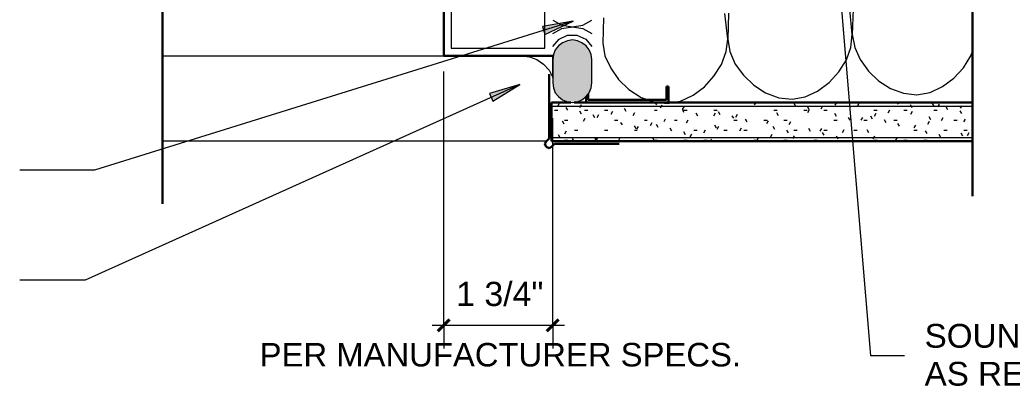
# Model space of a CAD drawing. Header units: inches. Extents: x -6061 to 13621, y -296 to 7483.
# Drawn here: x 5292.8 to 5483.7, y 6877.5 to 6949.1 of the extents above; entities that cross this region are included whole.
import ezdxf
from ezdxf.xclip import XClip

# ---------------------------------------------------------------- set-up
doc = ezdxf.new("R2010")
doc.units = ezdxf.units.IN
doc.header["$MEASUREMENT"] = 0
doc.header["$XCLIPFRAME"] = 0
doc.layers.get('0').update_dxf_attribs({"linetype": 'CONTINUOUS'})
doc.styles.add('Arial$001H0', font='arial.ttf')

# ---------------------------------------------------------------- blocks, each defined once
blk = doc.blocks.new('MF151160_15')
at = {"true_color": 0x7f7f7f}
blk.add_hatch(color=8, dxfattribs=at).paths.add_polyline_path([(659.7649852531031, 81.70333150712153), (662.6436518554266, 81.70333150712153), (662.6436518554266, 83.819998126477), (659.7649852531031, 83.819998126477)])
blk = doc.blocks.new('MF151148_14')
at = {"true_color": 0x7f7f7f}
blk.add_hatch(color=8, dxfattribs=at).paths.add_polyline_path([(662.6436518554266, 79.12099823150784), (666.6229850998149, 79.12099823150784), (666.6229850998149, 85.42866475718718), (662.6436518554266, 85.42866475718718)])

msp = doc.modelspace()

# ---------------------------------------------------------------- hatches: boundary and pattern name
at = {"true_color": 0x000007}
for points in [[(5399.286582414306, 6948.874284049328), (5393.359885581727, 6947.833107578739), (5393.840428568154, 6946.311388121726)], [(5389.0349987039, 6936.700528393219), (5383.188392369058, 6934.938537442993), (5383.829116350958, 6933.496908483718)]]:
    msp.add_hatch(color=7, dxfattribs=at).paths.add_polyline_path(points)

# ---------------------------------------------------------------- linework, layer by layer
at = {"color": 7, "linetype": 'Continuous', "lineweight": 9, "true_color": 0x000007}
for p, q in [((5393.840428568154, 6943.668401696386), (5393.840428568154, 6967.615460519916)), ((5449.903776984443, 6962.8901211534), (5456.471197798923, 6884.56161436607)), ((5375.820066577203, 6960.247134728061), (5375.820066577203, 6943.668401696386)), ((5429.000157074941, 6945.430392646613), (5428.439523590778, 6950.315913008604)), ((5429.160338070415, 6950.396003506341), (5429.000157074941, 6945.430392646613)), ((5452.94721589847, 6946.311388121726), (5452.466672912044, 6951.196908483716)), ((5453.107396893945, 6951.196908483716), (5452.94721589847, 6946.311388121726)), ((5399.286582414306, 6948.874284049328), (5307.182510016117, 6920.201885859283)), ((5395.362148025167, 6949.034465044802), (5397.124138975392, 6948.073379071952)), ((5397.124138975392, 6948.073379071952), (5399.126401418832, 6947.753017081002)), ((5399.126401418832, 6947.753017081002), (5401.128663862271, 6948.073379071952)), ((5401.128663862271, 6948.073379071952), (5402.890654812497, 6949.034465044802)), ((5405.133188749149, 6949.515008031229), (5404.973007753673, 6944.629487669237)), ((5395.362148025167, 6946.471569117201), (5397.124138975392, 6947.432655090051)), ((5396.56350549123, 6945.430392646613), (5398.165315445981, 6946.151207126251)), ((5397.124138975392, 6947.432655090051), (5399.126401418832, 6947.753017081002)), ((5398.165315445981, 6946.151207126251), (5400.007396893945, 6946.151207126251)), ((5399.126401418832, 6947.753017081002), (5401.128663862271, 6947.432655090051)), ((5400.007396893945, 6946.151207126251), (5401.689297346434, 6945.430392646613)), ((5401.128663862271, 6947.432655090051), (5402.890654812497, 6946.471569117201)), ((5452.706944405258, 6943.828582691862), (5452.94721589847, 6946.311388121726)), ((5452.94721589847, 6946.311388121726), (5453.427758884895, 6943.828582691862)), ((5395.362148025167, 6943.988763687337), (5396.56350549123, 6945.430392646613)), ((5396.483414993492, 6944.148944682812), (5395.842691011592, 6943.348039705436)), ((5397.20422947313, 6944.709578166975), (5396.483414993492, 6944.148944682812)), ((5398.165315445981, 6945.110030655663), (5397.20422947313, 6944.709578166975)), ((5399.126401418832, 6945.270211651137), (5398.165315445981, 6945.110030655663)), ((5400.087487391683, 6945.110030655663), (5399.126401418832, 6945.270211651137)), ((5400.968482866796, 6944.709578166975), (5400.087487391683, 6945.110030655663)), ((5401.769387844171, 6944.148944682812), (5400.968482866796, 6944.709578166975)), ((5401.689297346434, 6945.430392646613), (5402.890654812497, 6943.988763687337)), ((5402.330021328335, 6943.348039705436), (5401.769387844171, 6944.148944682812)), ((5404.973007753673, 6944.629487669237), (5405.373460242361, 6942.226772737111)), ((5428.67979508399, 6943.027677714486), (5429.000157074941, 6945.430392646613)), ((5429.000157074941, 6945.430392646613), (5429.400609563629, 6943.027677714486)), ((5390.076175174489, 6942.146682239373), (5320.317351645076, 6942.146682239373)), ((5375.820066577203, 6943.668401696386), (5393.840428568154, 6943.668401696386)), ((5395.362148025167, 6942.226772737111), (5389.35536069485, 6942.226772737111)), ((5389.35536069485, 6942.226772737111), (5390.877080151864, 6941.986501243899)), ((5395.522329020641, 6942.467044230323), (5395.362148025167, 6941.505958257472)), ((5395.362148025167, 6938.062066854758), (5395.362148025167, 6942.226772737111)), ((5395.842691011592, 6943.348039705436), (5395.522329020641, 6942.467044230323)), ((5402.730473817022, 6942.467044230323), (5402.330021328335, 6943.348039705436)), ((5402.890654812497, 6941.505958257472), (5402.730473817022, 6942.467044230323)), ((5405.373460242361, 6942.226772737111), (5406.494727210687, 6939.824057804984)), ((5427.798799608877, 6940.544872284622), (5428.67979508399, 6943.027677714486)), ((5429.400609563629, 6943.027677714486), (5430.441786034216, 6940.62496278236)), ((5451.825948930144, 6941.425867759735), (5452.706944405258, 6943.828582691862)), ((5453.427758884895, 6943.828582691862), (5454.468935355483, 6941.505958257472)), ((5474.331378794397, 6939.904148302721), (5475.773007753673, 6942.226772737111)), ((5475.773007753673, 6942.226772737111), (5476.093369744623, 6943.107768212223)), ((5390.877080151864, 6941.986501243899), (5392.318709111139, 6941.505958257472)), ((5392.318709111139, 6941.505958257472), (5393.60015707494, 6940.62496278236)), ((5393.60015707494, 6940.62496278236), (5394.641333545529, 6939.423605316297)), ((5395.362148025167, 6941.505958257472), (5395.362148025167, 6937.020890384169)), ((5402.890654812497, 6937.020890384169), (5402.890654812497, 6941.505958257472)), ((5426.357170649601, 6938.30233834797), (5427.798799608877, 6940.544872284622)), ((5430.441786034216, 6940.62496278236), (5432.043595988967, 6938.462519343446)), ((5450.384319970868, 6939.103243325346), (5451.825948930144, 6941.425867759735)), ((5454.468935355483, 6941.505958257472), (5456.070745310235, 6939.263424320821)), ((5374.378437617926, 6890.408220700911), (5374.378437617926, 6939.183333823084)), ((5394.641333545529, 6939.423605316297), (5395.362148025167, 6938.062066854758)), ((5406.494727210687, 6939.824057804984), (5408.016446667701, 6937.66161436607)), ((5424.515089201637, 6936.219985406794), (5426.357170649601, 6938.30233834797)), ((5432.043595988967, 6938.462519343446), (5434.045858432406, 6936.540347397744)), ((5448.542238522904, 6937.100980881907), (5450.384319970868, 6939.103243325346)), ((5456.070745310235, 6939.263424320821), (5457.992917255936, 6937.421342872857)), ((5472.489297346434, 6937.901885859283), (5474.331378794397, 6939.904148302721)), ((5389.0349987039, 6936.700528393219), (5305.42051906589, 6899.057994456567)), ((5395.362148025167, 6937.020890384169), (5395.522329020641, 6936.059804411319)), ((5402.730473817022, 6936.059804411319), (5402.890654812497, 6937.020890384169)), ((5408.016446667701, 6937.66161436607), (5410.018709111139, 6935.739442420369)), ((5434.045858432406, 6936.540347397744), (5436.288392369058, 6935.098718438468)), ((5446.299704586252, 6935.419080429418), (5448.542238522904, 6937.100980881907)), ((5457.992917255936, 6937.421342872857), (5460.315541690325, 6935.899623415844)), ((5470.32685390752, 6936.300075904532), (5472.489297346434, 6937.901885859283)), ((5395.522329020641, 6936.059804411319), (5395.842691011592, 6935.098718438468)), ((5395.842691011592, 6935.098718438468), (5396.483414993492, 6934.37790395883)), ((5401.769387844171, 6934.37790395883), (5402.330021328335, 6935.098718438468)), ((5402.330021328335, 6935.098718438468), (5402.730473817022, 6936.059804411319)), ((5410.018709111139, 6935.739442420369), (5412.341333545529, 6934.217722963354)), ((5419.949930830597, 6933.496908483718), (5422.352645762723, 6934.618175452043)), ((5422.352645762723, 6934.618175452043), (5424.515089201637, 6936.219985406794)), ((5436.288392369058, 6935.098718438468), (5438.85128829666, 6934.137632465618)), ((5443.896989654126, 6934.297813461093), (5446.299704586252, 6935.419080429418)), ((5460.315541690325, 6935.899623415844), (5462.79834712019, 6935.018627940731)), ((5462.79834712019, 6935.018627940731), (5465.361243047792, 6934.698265949781)), ((5465.361243047792, 6934.698265949781), (5467.924138975393, 6935.178808936205)), ((5467.924138975393, 6935.178808936205), (5470.32685390752, 6936.300075904532)), ((5395.121876531954, 6932.535822510867), (5476.093369744623, 6932.535822510867)), ((5396.56350549123, 6933.016365497291), (5396.24314350028, 6932.455732013129)), ((5396.483414993492, 6934.37790395883), (5397.20422947313, 6933.73717997693)), ((5397.20422947313, 6933.73717997693), (5398.165315445981, 6933.336727488242)), ((5398.165315445981, 6933.336727488242), (5399.126401418832, 6933.256636990504)), ((5399.126401418832, 6933.256636990504), (5400.087487391683, 6933.336727488242)), ((5400.087487391683, 6933.336727488242), (5400.968482866796, 6933.73717997693)), ((5400.808301871321, 6932.776094004079), (5400.487939880371, 6932.215460519916)), ((5400.968482866796, 6933.73717997693), (5401.769387844171, 6934.37790395883)), ((5412.341333545529, 6934.217722963354), (5414.824138975393, 6933.336727488242)), ((5414.824138975393, 6933.336727488242), (5417.387034902995, 6933.016365497291)), ((5415.384772459556, 6932.776094004079), (5415.064410468605, 6933.256636990504)), ((5416.345858432406, 6932.696003506342), (5416.025496441456, 6932.135370022179)), ((5417.387034902995, 6933.016365497291), (5419.949930830597, 6933.496908483718)), ((5434.446310921094, 6933.256636990504), (5434.125948930144, 6932.776094004079)), ((5435.167125400732, 6933.09645599503), (5435.006944405257, 6933.256636990504)), ((5438.85128829666, 6934.137632465618), (5441.414184224262, 6933.897360972405)), ((5441.414184224262, 6933.897360972405), (5443.896989654126, 6934.297813461093)), ((5442.054908206163, 6932.615913008603), (5441.734546215212, 6933.176546492767)), ((5447.260790559103, 6932.535822510867), (5446.940428568153, 6931.975189026703)), ((5449.903776984443, 6933.256636990504), (5449.583414993493, 6932.696003506342)), ((5450.62459146408, 6933.09645599503), (5450.544500966344, 6933.256636990504)), ((5454.228663862271, 6933.016365497291), (5453.908301871321, 6932.455732013129)), ((5461.837261147339, 6932.936274999554), (5461.677080151863, 6933.256636990504)), ((5464.480247572677, 6932.215460519916), (5464.159885581727, 6932.776094004079)), ((5468.725043952769, 6932.535822510867), (5468.404681961818, 6933.016365497291)), ((5469.68612992562, 6932.936274999554), (5469.365767934669, 6932.375641515391)), ((5474.011016803447, 6932.615913008603), (5473.690654812497, 6932.135370022179)), ((5395.682510016117, 6931.734917533491), (5396.323233998018, 6931.734917533491)), ((5398.245405943719, 6931.734917533491), (5397.925043952769, 6932.295551017653)), ((5400.888392369058, 6931.014103053853), (5400.568030378108, 6931.574736538016)), ((5401.449025853221, 6931.734917533491), (5402.089749835121, 6931.734917533491)), ((5403.45128829666, 6930.293288574215), (5403.13092630571, 6930.853922058377)), ((5404.172102776298, 6930.853922058377), (5403.851740785348, 6930.293288574215)), ((5405.293369744623, 6931.734917533491), (5405.934093726524, 6931.734917533491)), ((5406.815089201637, 6931.494646040278), (5406.494727210687, 6930.934012556116)), ((5409.458075626977, 6931.494646040278), (5409.137713636026, 6932.055279524441)), ((5411.059885581728, 6931.254374547065), (5410.739523590777, 6930.693741062903)), ((5414.904229473131, 6931.734917533491), (5415.464862957293, 6931.734917533491)), ((5420.590654812497, 6932.375641515391), (5420.270292821547, 6931.895098528966)), ((5420.590654812497, 6931.334465044803), (5420.350383319284, 6931.895098528966)), ((5420.590654812497, 6931.734917533491), (5421.231378794398, 6931.734917533491)), ((5423.233641237836, 6930.613650565165), (5422.913279246886, 6931.174284049328)), ((5426.597442142814, 6931.174284049328), (5426.277080151864, 6930.613650565165)), ((5426.357170649601, 6931.734917533491), (5426.997894631501, 6931.734917533491)), ((5427.558528115665, 6930.853922058377), (5427.238166124715, 6931.41455554254)), ((5430.201514541004, 6930.213198076477), (5429.881152550053, 6930.693741062903)), ((5430.842238522904, 6930.934012556116), (5430.521876531954, 6930.373379071953)), ((5437.890202323809, 6931.734917533491), (5438.53092630571, 6931.734917533491)), ((5438.771197798922, 6930.693741062903), (5438.450835807972, 6931.254374547065)), ((5443.656718160913, 6931.734917533491), (5444.297442142813, 6931.734917533491)), ((5444.697894631501, 6931.895098528966), (5444.377532640551, 6932.455732013129)), ((5444.697894631501, 6931.815008031228), (5444.377532640551, 6931.254374547065)), ((5447.501062052316, 6931.734917533491), (5448.141786034216, 6931.734917533491)), ((5449.903776984443, 6930.533560067428), (5449.583414993493, 6931.09419355159)), ((5457.111921780823, 6931.734917533491), (5457.752645762723, 6931.734917533491)), ((5457.51237426951, 6931.09419355159), (5457.19201227856, 6930.533560067428)), ((5460.15536069485, 6931.734917533491), (5459.8349987039, 6931.174284049328)), ((5462.878437617926, 6931.734917533491), (5463.519161599827, 6931.734917533491)), ((5464.480247572677, 6931.494646040278), (5464.159885581727, 6930.934012556116)), ((5468.644953455031, 6931.734917533491), (5469.285677436931, 6931.734917533491)), ((5471.368030378108, 6931.815008031228), (5471.047668387158, 6932.375641515391)), ((5474.011016803447, 6931.09419355159), (5473.690654812497, 6931.654827035753)), ((5395.362148025167, 6890.408220700911), (5395.362148025167, 6930.213198076477)), ((5397.524591464081, 6929.091931108152), (5397.20422947313, 6929.652564592314)), ((5397.604681961819, 6929.812745587789), (5398.245405943719, 6929.812745587789)), ((5401.529116350958, 6930.13310757874), (5401.208754360008, 6929.572474094577)), ((5407.215541690325, 6929.812745587789), (5407.856265672225, 6929.812745587789)), ((5408.737261147338, 6928.931750112676), (5408.416899156388, 6929.412293099102)), ((5411.380247572678, 6928.210935633038), (5411.059885581728, 6928.771569117202)), ((5412.982057527429, 6929.812745587789), (5413.542691011592, 6929.812745587789)), ((5414.423686486705, 6929.332202601364), (5414.103324495755, 6928.771569117202)), ((5415.625043952768, 6928.451207126251), (5415.304681961818, 6929.011840610414)), ((5416.986582414307, 6930.053017081002), (5416.746310921095, 6929.492383596839)), ((5418.748573364534, 6929.812745587789), (5419.309206848696, 6929.812745587789)), ((5421.311469292135, 6929.812745587789), (5420.991107301184, 6929.252112103626)), ((5426.837713636027, 6928.291026130775), (5426.517351645076, 6928.851659614938)), ((5430.201514541004, 6929.812745587789), (5430.842238522904, 6929.812745587789)), ((5432.764410468606, 6929.492383596839), (5432.444048477655, 6930.053017081002)), ((5435.968030378108, 6929.812745587789), (5436.608754360008, 6929.812745587789)), ((5436.768935355483, 6929.732655090053), (5436.448573364533, 6929.172021605889)), ((5439.812374269511, 6929.812745587789), (5440.453098251411, 6929.812745587789)), ((5441.093822233312, 6929.492383596839), (5440.773460242362, 6928.931750112676)), ((5449.423233998017, 6929.812745587789), (5450.063957979917, 6929.812745587789)), ((5452.546763409782, 6929.812745587789), (5452.226401418831, 6930.373379071953)), ((5454.949478341909, 6930.373379071953), (5454.629116350959, 6929.812745587789)), ((5455.189749835122, 6929.812745587789), (5455.830473817022, 6929.812745587789)), ((5456.87165028761, 6930.053017081002), (5456.55128829666, 6930.613650565165)), ((5459.514636712949, 6929.332202601364), (5459.194274721999, 6929.892836085527)), ((5460.956265672226, 6929.812745587789), (5461.596989654126, 6929.812745587789)), ((5462.077532640551, 6928.691478619463), (5461.757170649601, 6929.172021605889)), ((5465.120971554578, 6928.851659614938), (5464.800609563628, 6928.371116628514)), ((5467.763957979918, 6929.572474094577), (5467.443595988968, 6929.011840610414)), ((5468.084319970868, 6929.892836085527), (5467.763957979918, 6930.453469569689)), ((5470.406944405257, 6930.293288574215), (5470.086582414307, 6929.732655090053)), ((5472.489297346434, 6929.812745587789), (5473.130021328334, 6929.812745587789)), ((5474.651740785348, 6930.053017081002), (5474.331378794397, 6929.492383596839)), ((5396.803776984443, 6926.448944682812), (5396.483414993492, 6927.009578166975)), ((5397.925043952769, 6927.730392646613), (5397.604681961819, 6927.169759162451)), ((5399.52685390752, 6927.890573642087), (5400.16757788942, 6927.890573642087)), ((5405.293369744623, 6927.890573642087), (5405.934093726524, 6927.890573642087)), ((5411.059885581728, 6927.890573642087), (5411.62051906589, 6927.890573642087)), ((5411.780700061366, 6928.611388121726), (5411.460338070416, 6928.130845135301)), ((5418.268030378108, 6927.730392646613), (5417.947668387158, 6928.291026130775)), ((5420.911016803448, 6927.009578166975), (5420.590654812497, 6927.570211651138)), ((5422.032283771773, 6927.169759162451), (5421.711921780823, 6926.609125678287)), ((5422.512826758199, 6927.890573642087), (5423.153550740099, 6927.890573642087)), ((5424.675270197113, 6927.890573642087), (5424.354908206162, 6927.329940157925)), ((5427.238166124715, 6928.611388121726), (5426.917804133764, 6928.050754637563)), ((5428.279342595302, 6927.890573642087), (5428.920066577203, 6927.890573642087)), ((5431.563053002542, 6928.291026130775), (5431.242691011592, 6927.730392646613)), ((5432.123686486705, 6927.890573642087), (5432.764410468606, 6927.890573642087)), ((5437.489749835121, 6927.089668664712), (5437.169387844171, 6926.52903518055)), ((5438.050383319284, 6928.050754637563), (5437.730021328334, 6928.611388121726)), ((5440.693369744624, 6927.410030655663), (5440.373007753673, 6927.890573642087)), ((5441.814636712949, 6926.8493971715), (5441.494274721999, 6926.288763687337)), ((5441.734546215212, 6927.890573642087), (5442.375270197113, 6927.890573642087)), ((5444.938166124714, 6927.650302148875), (5444.617804133764, 6928.210935633038)), ((5447.020519065891, 6928.210935633038), (5446.700157074941, 6927.730392646613)), ((5447.581152550054, 6926.929487669237), (5447.260790559103, 6927.4901211534)), ((5447.501062052316, 6927.890573642087), (5448.141786034216, 6927.890573642087)), ((5451.345405943719, 6927.970664139826), (5451.025043952768, 6927.410030655663)), ((5453.26757788942, 6927.890573642087), (5453.908301871321, 6927.890573642087)), ((5456.150835807972, 6927.410030655663), (5455.830473817022, 6927.970664139826)), ((5464.800609563628, 6927.890573642087), (5465.441333545528, 6927.890573642087)), ((5467.36350549123, 6927.249849660187), (5467.04314350028, 6927.810483144351)), ((5470.006491916569, 6926.52903518055), (5469.68612992562, 6927.089668664712)), ((5470.567125400732, 6927.890573642087), (5471.207849382633, 6927.890573642087)), ((5474.25128829666, 6926.769306673762), (5473.930926305709, 6927.329940157925)), ((5474.411469292135, 6927.890573642087), (5475.052193274036, 6927.890573642087)), ((5475.372555264986, 6927.410030655663), (5475.052193274036, 6926.8493971715)), ((5394.160790559104, 6925.808220700912), (5320.317351645076, 6925.808220700912)), ((5395.121876531954, 6926.52903518055), (5476.093369744623, 6926.52903518055)), ((5397.604681961819, 6925.968401696387), (5398.245405943719, 6925.968401696387)), ((5399.446763409782, 6925.808220700912), (5399.126401418832, 6926.288763687337)), ((5403.371197798922, 6925.968401696387), (5404.011921780822, 6925.968401696387)), ((5403.77165028761, 6926.048492194124), (5403.45128829666, 6926.52903518055)), ((5403.931831283086, 6926.52903518055), (5403.611469292135, 6925.968401696387)), ((5406.094274722, 6925.808220700912), (5406.014184224262, 6925.888311198649)), ((5408.176627663176, 6926.288763687337), (5407.936356169963, 6925.808220700912)), ((5414.904229473131, 6925.808220700912), (5414.583867482181, 6926.368854185074)), ((5414.904229473131, 6925.968401696387), (5415.464862957293, 6925.968401696387)), ((5420.590654812497, 6925.968401696387), (5421.231378794398, 6925.968401696387)), ((5424.4349987039, 6925.968401696387), (5425.0757226858, 6925.968401696387)), ((5426.03680865865, 6925.808220700912), (5425.796537165438, 6926.2086731896)), ((5434.045858432406, 6925.968401696387), (5434.686582414307, 6925.968401696387)), ((5434.846763409782, 6926.368854185074), (5434.526401418832, 6925.808220700912)), ((5439.812374269511, 6925.968401696387), (5440.453098251411, 6925.968401696387)), ((5445.578890106614, 6925.968401696387), (5446.219614088515, 6925.968401696387)), ((5450.224138975393, 6926.2086731896), (5449.903776984443, 6926.769306673762)), ((5457.272102776298, 6926.769306673762), (5456.951740785347, 6926.2086731896)), ((5457.111921780823, 6925.968401696387), (5457.752645762723, 6925.968401696387)), ((5461.596989654126, 6926.52903518055), (5461.276627663176, 6925.968401696387)), ((5462.878437617926, 6925.968401696387), (5463.519161599827, 6925.968401696387)), ((5466.722781509329, 6925.968401696387), (5467.36350549123, 6925.968401696387)), ((5307.182510016117, 6920.201885859283), (5292.846310921094, 6920.201885859283)), ((5305.42051906589, 6899.057994456567), (5292.846310921094, 6899.057994456567)), ((5372.135903681276, 6890.408220700911), (5397.604681961819, 6890.408220700911)), ((5374.378437617926, 6890.408220700911), (5374.378437617926, 6885.923152827609)), ((5395.362148025167, 6890.408220700911), (5395.362148025167, 6885.923152827609)), ((5456.471197798923, 6884.56161436607), (5463.038618613402, 6884.56161436607))]:
    msp.add_line(p, q, dxfattribs=at)
at = {"color": 7, "linetype": 'Continuous', "lineweight": 30, "true_color": 0x000007}
for p, q in [((5476.093369744623, 6967.775641515391), (5476.093369744623, 6924.286501243898)), ((5320.317351645076, 6922.684691289147), (5320.317351645076, 6966.17383156064)), ((5374.378437617926, 6964.732202601364), (5374.378437617926, 6942.226772737111)), ((5374.378437617926, 6942.226772737111), (5395.362148025167, 6942.226772737111)), ((5394.641333545529, 6926.288763687337), (5394.641333545529, 6938.702790836658)), ((5402.169840332859, 6933.73717997693), (5402.169840332859, 6934.858446945255)), ((5417.627306396207, 6936.300075904532), (5417.226853907519, 6936.300075904532)), ((5417.226853907519, 6936.300075904532), (5417.226853907519, 6933.73717997693)), ((5417.627306396207, 6933.657089479192), (5417.627306396207, 6936.300075904532)), ((5398.806039427882, 6933.256636990504), (5395.121876531954, 6933.256636990504)), ((5395.121876531954, 6933.256636990504), (5395.121876531954, 6925.808220700912)), ((5476.093369744623, 6933.256636990504), (5399.446763409782, 6933.256636990504)), ((5401.769387844171, 6934.37790395883), (5401.769387844171, 6933.657089479192)), ((5401.769387844171, 6933.657089479192), (5401.769387844171, 6933.576998981454)), ((5401.769387844171, 6933.576998981454), (5401.769387844171, 6933.496908483718)), ((5401.769387844171, 6933.496908483718), (5401.849478341908, 6933.416817985979)), ((5401.849478341908, 6933.416817985979), (5401.929568839646, 6933.336727488242)), ((5401.929568839646, 6933.336727488242), (5402.009659337384, 6933.256636990504)), ((5402.009659337384, 6933.256636990504), (5402.169840332859, 6933.256636990504)), ((5417.226853907519, 6933.73717997693), (5402.169840332859, 6933.73717997693)), ((5402.169840332859, 6933.256636990504), (5417.306944405257, 6933.256636990504)), ((5417.306944405257, 6933.256636990504), (5417.387034902995, 6933.256636990504)), ((5417.387034902995, 6933.256636990504), (5417.467125400732, 6933.336727488242)), ((5417.467125400732, 6933.336727488242), (5417.547215898469, 6933.416817985979)), ((5417.547215898469, 6933.416817985979), (5417.627306396207, 6933.496908483718)), ((5417.627306396207, 6933.576998981454), (5417.627306396207, 6933.657089479192)), ((5417.627306396207, 6933.496908483718), (5417.627306396207, 6933.576998981454)), ((5476.093369744623, 6925.808220700912), (5476.093369744623, 6933.256636990504)), ((5393.840428568154, 6925.247587216749), (5394.080700061366, 6925.728130203173)), ((5394.080700061366, 6924.686953732586), (5393.840428568154, 6925.247587216749)), ((5394.080700061366, 6925.728130203173), (5394.641333545529, 6926.288763687337)), ((5395.121876531954, 6925.808220700912), (5476.093369744623, 6925.808220700912)), ((5395.682510016117, 6925.247587216749), (5395.121876531954, 6924.686953732586)), ((5408.096537165438, 6925.247587216749), (5395.682510016117, 6925.247587216749)), ((5394.641333545529, 6924.446682239373), (5394.080700061366, 6924.686953732586)), ((5395.121876531954, 6924.686953732586), (5394.641333545529, 6924.446682239373)), ((5476.093369744623, 6924.286501243898), (5476.093369744623, 6915.236274999554)), ((5320.317351645076, 6922.684691289147), (5320.317351645076, 6913.71455554254))]:
    msp.add_line(p, q, dxfattribs=at)
at = {"color": 7, "linetype": 'Continuous', "lineweight": 40, "true_color": 0x000007}
for p, q in [((5374.378437617926, 6890.408220700911), (5375.499704586253, 6891.529487669237)), ((5395.362148025167, 6890.408220700911), (5396.483414993492, 6891.529487669237)), ((5374.378437617926, 6890.408220700911), (5373.257170649601, 6889.286953732586)), ((5395.362148025167, 6890.408220700911), (5394.240881056841, 6889.286953732586))]:
    msp.add_line(p, q, dxfattribs=at)
at = {"color": 7, "linetype": 'Continuous', "lineweight": 9, "true_color": 0x000007}
for points in [[(5399.286582414306, 6948.874284049328), (5393.359885581727, 6947.833107578739), (5393.840428568154, 6946.311388121726)], [(5389.0349987039, 6936.700528393219), (5383.188392369058, 6934.938537442993), (5383.829116350958, 6933.496908483718)]]:
    msp.add_lwpolyline(points, close=True, dxfattribs=at)

# ---------------------------------------------------------------- block references
at = {"color": 7, "true_color": 0xffffff}
ref = msp.add_blockref('MF151148_14', (4141.705586939193, 6783.647587216748), dxfattribs=dict(at, xscale=1.8919015636469, yscale=1.8919015636469, zscale=1.8919015636469))
XClip(ref).set_block_clipping_path([(664.3793184832981, 85.42866475718718), (663.4903185031687, 85.04766476570319), (662.8976518497492, 84.45499811228365), (662.6436518554266, 83.48133146738013), (662.6436518554266, 81.06833152131489), (662.9399851821363, 80.05233154402426), (663.61731850033, 79.3749982258305), (664.1253184889754, 79.16333156389496), (665.1413184662661, 79.12099823150784), (665.903318449234, 79.58666488776605), (666.4113184378793, 80.26399820595981), (666.5806517674278, 80.85666485937934), (666.6229850998149, 83.69299812931568), (666.2419851083309, 84.6243314418321), (665.6916517872985, 85.13233143047741), (665.2683184634274, 85.34399809241296), (664.8873184719433, 85.42866475718718)])
ref = msp.add_blockref('MF151160_15', (4141.705586939193, 6783.647587216748), dxfattribs=dict(at, xscale=1.8919015636469, yscale=1.8919015636469, zscale=1.8919015636469))
XClip(ref).set_block_clipping_path([(659.7649852531031, 83.819998126477), (661.1619852218778, 83.39666480260591), (662.0086518696199, 82.71933148441217), (662.6013185230395, 81.70333150712153), (662.6436518554266, 83.819998126477)])

# ---------------------------------------------------------------- texts
at = {"color": 7, "true_color": 0x000007, "style": 'Arial$001H0'}
for s, height, p in [('1 3/4"', 4.656362968759192, (5376.780694441673, 6894.092338613965)), ('SOUND ATTENUATION ', 4.567569452130737, (5466.882470025312, 6886.083291895418)), ('PER MANUFACTURER SPECS.', 4.518974366454501, (5338.977984153469, 6882.479224945685)), ('AS REQUIRED BY PLAN', 4.566127244570707, (5466.882470025312, 6878.795060603627))]:
    msp.add_text(s, height=height, dxfattribs=at).set_placement(p)

doc.saveas('drawing.dxf')
